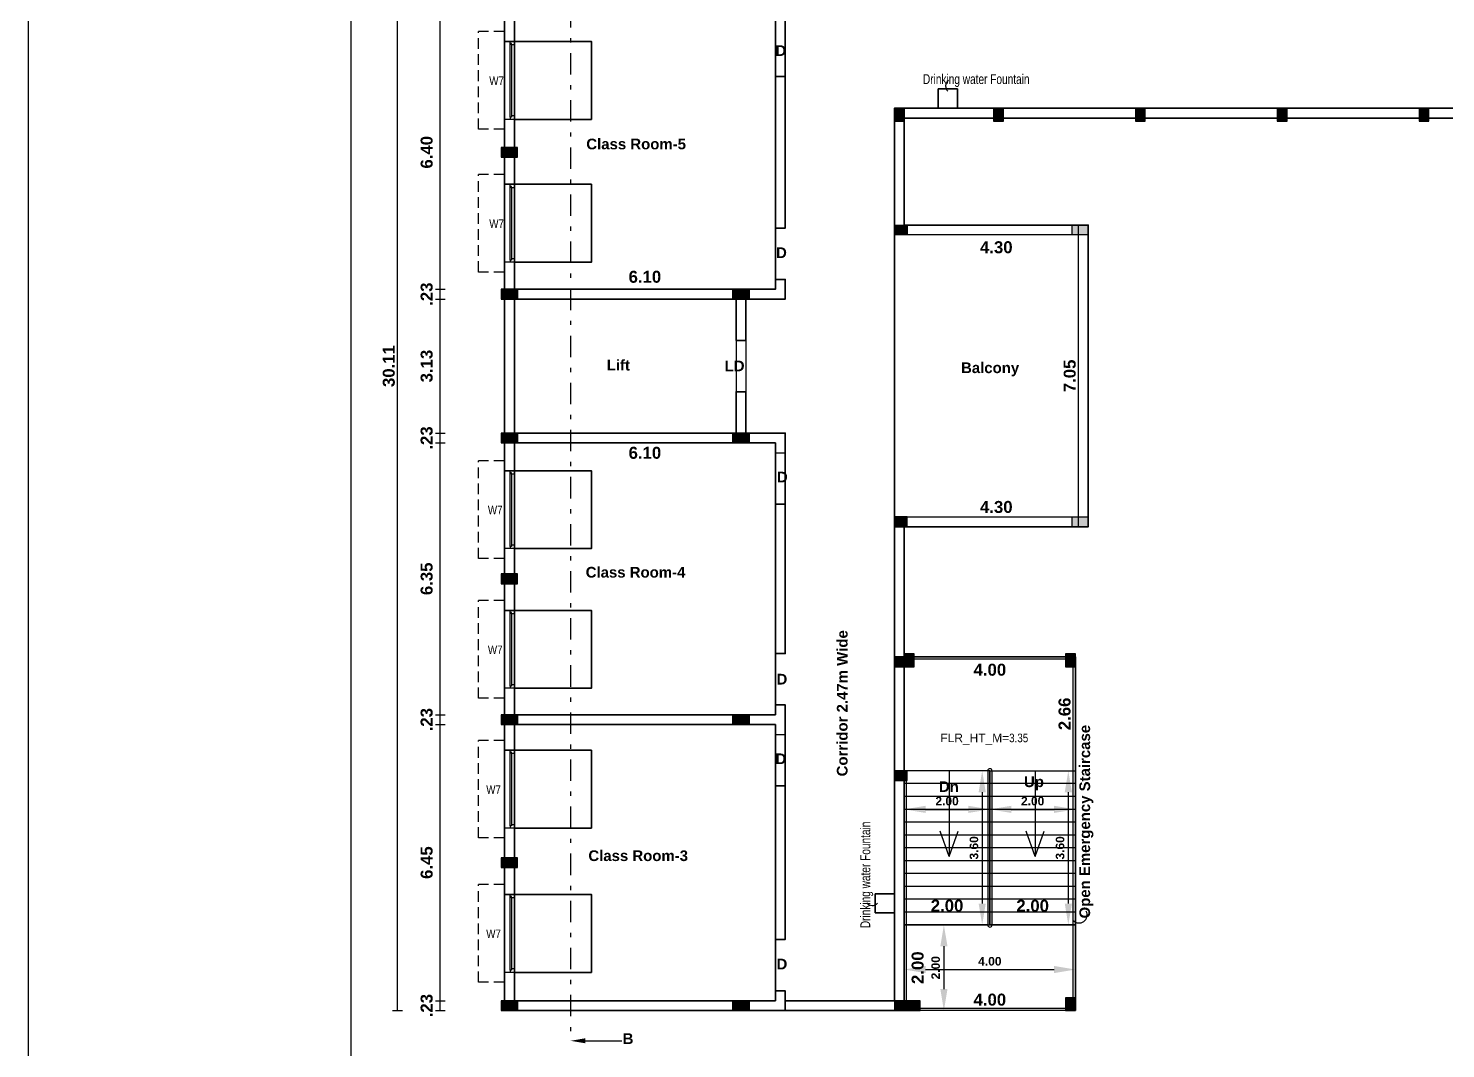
# Model space of a CAD drawing. Header units: metres. Extents: x 0 to 602, y 0 to 196.
# Drawn here: x 295.49 to 328.6, y 103.78 to 127.62 of the extents above; entities that cross this region are included whole.
import ezdxf

# ---------------------------------------------------------------- set-up
doc = ezdxf.new("R2010")
doc.units = ezdxf.units.M
doc.header["$MEASUREMENT"] = 0
doc.linetypes.add('DASHDOT2', pattern=[0.5, 0.25, -0.125, 0, -0.125])
doc.linetypes.add('HIDDEN', pattern=[0.375, 0.25, -0.125])
for name, color, linetype, lineweight in [('BLK_1_FLR_1_BLT_UP_AREA', 4, 'Continuous', 30), ('BLK_1_FLR_1_DRINKING_WATER', 4, 'Continuous', 30), ('BLK_1_FLR_1_FIRESTAIR_1', 1, 'Continuous', 30), ('BLK_1_FLR_1_FIRESTAIR_1_FLIGHT_1', 7, 'Continuous', 30), ('BLK_1_FLR_1_FIRESTAIR_1_FLIGHT_2', 7, 'Continuous', 30), ('BLK_1_FLR_1_FIRESTAIR_1_LANDING_1', 7, 'Continuous', 30), ('BLK_1_FLR_1_REGULAR_ROOM_1', 4, 'Continuous', 30), ('BLK_1_FLR_1_REGULAR_ROOM_2', 4, 'Continuous', 30), ('BLK_1_FLR_1_REGULAR_ROOM_3', 4, 'Continuous', 30), ('BLK_1_FLR_1_ROOM_1_LIGHT_VENTILATION_1', 1, 'Continuous', 30), ('BLK_1_FLR_1_ROOM_1_LIGHT_VENTILATION_2', 1, 'Continuous', 30), ('BLK_1_FLR_1_ROOM_2_LIGHT_VENTILATION_1', 1, 'Continuous', 30), ('BLK_1_FLR_1_ROOM_2_LIGHT_VENTILATION_2', 1, 'Continuous', 30), ('BLK_1_FLR_1_ROOM_3_LIGHT_VENTILATION_1', 1, 'Continuous', 30), ('BLK_1_FLR_1_ROOM_3_LIGHT_VENTILATION_2', 1, 'Continuous', 30)]:
    doc.layers.add(name, color=color, linetype=linetype, lineweight=lineweight)
doc.layers.add('BLK_1_FLR_1_CARPET_AREA', color=10, linetype='Continuous')
doc.layers.add('BLK_1_FLR_1_LIFT_2', color=7, linetype='Continuous')
doc.styles.add('.5', font='GILC____.TTF', dxfattribs={"height": 0.5})
doc.styles.add('Ar Bold', font='arialbd.ttf')
doc.styles.get("Standard").update_dxf_attribs({"font": 'swissc.ttf', "height": 0.23})
doc.dimstyles.new('$Side open200', dxfattribs={"dimtxt": 1, "dimasz": 0.5, "dimexe": 0.18, "dimexo": 0.0625, "dimgap": 0.09, "dimtad": 1, "dimzin": 4, "dimdsep": 46, "dimtxsty": 'Ar Bold', "dimcen": 0.09, "dimse1": 1, "dimse2": 1, "dimclrd": 252, "dimclrt": 40, "dimadec": 0, "dimazin": 0, "dimtfac": 1, "dimtix": 1, "dimtofl": 0, "dimtmove": 2, "dimatfit": 0, "dimfxl": 0, "dimtzin": 0, "dimarcsym": 0})
doc.dimstyles.new('~dimensions', dxfattribs={"dimtxt": 0.28, "dimasz": 0.17, "dimexe": 0.05, "dimexo": 0.0625, "dimgap": 0.06, "dimtad": 1, "dimzin": 4, "dimdsep": 46, "dimtxsty": 'Ar Bold', "dimcen": 0.09, "dimse1": 1, "dimse2": 1, "dimsd1": 1, "dimsd2": 1, "dimclrt": 4, "dimadec": 0, "dimazin": 0, "dimtfac": 1, "dimtix": 1, "dimtofl": 0, "dimtmove": 2, "dimatfit": 3, "dimfxl": 0, "dimtolj": 1, "dimtzin": 0, "dimarcsym": 0})

# ---------------------------------------------------------------- blocks, each defined once
blk = doc.blocks.new('*D1020')
at = {"layer": 'Defpoints', "color": 0, "linetype": 'Continuous', "lineweight": 30}
for p in [(304.997, 104.904), (304.997, 104.904), (304.997, 104.674)]:
    blk.add_point(p, dxfattribs=at)
at = {"color": 4, "linetype": 'Continuous', "insert": (304.794, 104.789), "char_height": 0.28, "attachment_point": 5, "rotation": 90, "style": 'Ar Bold'}
blk.add_mtext('\\A1;.23', dxfattribs=at)
blk = doc.blocks.new('*D1021')
at = {"layer": 'Defpoints', "color": 0, "linetype": 'Continuous', "lineweight": 30}
for p in [(304.997, 111.354), (304.997, 111.354), (304.997, 104.904)]:
    blk.add_point(p, dxfattribs=at)
at = {"color": 4, "linetype": 'Continuous', "insert": (304.794, 108.129), "char_height": 0.28, "attachment_point": 5, "rotation": 90, "style": 'Ar Bold'}
blk.add_mtext('\\A1;6.45', dxfattribs=at)
blk = doc.blocks.new('*D1022')
at = {"layer": 'Defpoints', "color": 0, "linetype": 'Continuous', "lineweight": 30}
for p in [(304.997, 111.584), (304.997, 111.584), (304.997, 111.354)]:
    blk.add_point(p, dxfattribs=at)
at = {"color": 4, "linetype": 'Continuous', "insert": (304.794, 111.469), "char_height": 0.28, "attachment_point": 5, "rotation": 90, "style": 'Ar Bold'}
blk.add_mtext('\\A1;.23', dxfattribs=at)
blk = doc.blocks.new('*D1023')
at = {"layer": 'Defpoints', "color": 0, "linetype": 'Continuous', "lineweight": 30}
for p in [(304.997, 117.934), (304.997, 117.934), (304.997, 111.584)]:
    blk.add_point(p, dxfattribs=at)
at = {"color": 4, "linetype": 'Continuous', "insert": (304.794, 114.759), "char_height": 0.28, "attachment_point": 5, "rotation": 90, "style": 'Ar Bold'}
blk.add_mtext('\\A1;6.35', dxfattribs=at)
blk = doc.blocks.new('*D1024')
at = {"layer": 'Defpoints', "color": 0, "linetype": 'Continuous', "lineweight": 30}
for p in [(304.997, 118.164), (304.997, 118.164), (304.997, 117.934)]:
    blk.add_point(p, dxfattribs=at)
at = {"color": 4, "linetype": 'Continuous', "insert": (304.794, 118.049), "char_height": 0.28, "attachment_point": 5, "rotation": 90, "style": 'Ar Bold'}
blk.add_mtext('\\A1;.23', dxfattribs=at)
blk = doc.blocks.new('*D1025')
at = {"layer": 'Defpoints', "color": 0, "linetype": 'Continuous', "lineweight": 30}
for p in [(304.997, 121.294), (304.997, 121.294), (304.997, 118.164)]:
    blk.add_point(p, dxfattribs=at)
at = {"color": 4, "linetype": 'Continuous', "insert": (304.794, 119.729), "char_height": 0.28, "attachment_point": 5, "rotation": 90, "style": 'Ar Bold'}
blk.add_mtext('\\A1;3.13', dxfattribs=at)
blk = doc.blocks.new('*D1026')
at = {"layer": 'Defpoints', "color": 0, "linetype": 'Continuous', "lineweight": 30}
for p in [(304.997, 121.524), (304.997, 121.524), (304.997, 121.294)]:
    blk.add_point(p, dxfattribs=at)
at = {"color": 4, "linetype": 'Continuous', "insert": (304.794, 121.409), "char_height": 0.28, "attachment_point": 5, "rotation": 90, "style": 'Ar Bold'}
blk.add_mtext('\\A1;.23', dxfattribs=at)
blk = doc.blocks.new('*D1027')
at = {"layer": 'Defpoints', "color": 0, "linetype": 'Continuous', "lineweight": 30}
for p in [(304.997, 127.924), (304.997, 127.924), (304.997, 121.524)]:
    blk.add_point(p, dxfattribs=at)
at = {"color": 4, "linetype": 'Continuous', "insert": (304.794, 124.724), "char_height": 0.28, "attachment_point": 5, "rotation": 90, "style": 'Ar Bold'}
blk.add_mtext('\\A1;6.40', dxfattribs=at)
blk = doc.blocks.new('*D1031')
at = {"layer": 'Defpoints', "color": 0, "linetype": 'Continuous', "lineweight": 30}
for p in [(304.112, 134.784), (304.112, 134.784), (304.112, 104.674)]:
    blk.add_point(p, dxfattribs=at)
at = {"color": 4, "linetype": 'Continuous', "insert": (303.909, 119.729), "char_height": 0.28, "attachment_point": 5, "rotation": 90, "style": 'Ar Bold'}
blk.add_mtext('\\A1;30.11', dxfattribs=at)
blk = doc.blocks.new('*D1108')
at = {"layer": 'Defpoints', "color": 0, "linetype": 'Continuous', "lineweight": 30}
for p in [(315.952, 116.164), (320.252, 116.233), (320.252, 116.164)]:
    blk.add_point(p, dxfattribs=at)
at = {"color": 4, "linetype": 'Continuous', "insert": (318.102, 116.436), "char_height": 0.28, "attachment_point": 5, "style": 'Ar Bold'}
blk.add_mtext('\\A1;4.30', dxfattribs=at)
blk = doc.blocks.new('*D1109')
at = {"layer": 'Defpoints', "color": 0, "linetype": 'Continuous', "lineweight": 30}
for p in [(320.022, 123.024), (320.252, 123.024), (320.252, 115.974)]:
    blk.add_point(p, dxfattribs=at)
at = {"color": 4, "linetype": 'Continuous', "insert": (319.819, 119.499), "char_height": 0.28, "attachment_point": 5, "rotation": 90, "style": 'Ar Bold'}
blk.add_mtext('\\A1;7.05', dxfattribs=at)
blk = doc.blocks.new('*D1110')
at = {"layer": 'Defpoints', "color": 0, "linetype": 'Continuous', "lineweight": 30}
for p in [(315.952, 123.024), (320.252, 123.024), (315.952, 122.301)]:
    blk.add_point(p, dxfattribs=at)
at = {"color": 4, "linetype": 'Continuous', "insert": (318.102, 122.503), "char_height": 0.28, "attachment_point": 5, "style": 'Ar Bold'}
blk.add_mtext('\\A1;4.30', dxfattribs=at)
blk = doc.blocks.new('*D1111')
at = {"layer": 'Defpoints', "color": 0, "linetype": 'Continuous', "lineweight": 30}
for p in [(306.842, 117.934), (312.942, 117.934), (312.942, 117.498)]:
    blk.add_point(p, dxfattribs=at)
at = {"color": 4, "linetype": 'Continuous', "insert": (309.892, 117.701), "char_height": 0.28, "attachment_point": 5, "style": 'Ar Bold'}
blk.add_mtext('\\A1;6.10', dxfattribs=at)
blk = doc.blocks.new('*D1112')
at = {"layer": 'Defpoints', "color": 0, "linetype": 'Continuous', "lineweight": 30}
for p in [(312.942, 121.61), (306.842, 121.524), (312.942, 121.524)]:
    blk.add_point(p, dxfattribs=at)
at = {"color": 4, "linetype": 'Continuous', "insert": (309.892, 121.813), "char_height": 0.28, "attachment_point": 5, "style": 'Ar Bold'}
blk.add_mtext('\\A1;6.10', dxfattribs=at)
blk = doc.blocks.new('*D1113')
at = {"layer": 'Defpoints', "color": 0, "linetype": 'Continuous', "lineweight": 30}
for p in [(317.952, 108.039), (319.952, 108.039), (319.952, 107.255)]:
    blk.add_point(p, dxfattribs=at)
at = {"color": 4, "linetype": 'Continuous', "insert": (318.952, 107.12), "char_height": 0.28, "attachment_point": 5, "style": 'Ar Bold'}
blk.add_mtext('\\A1;2.00', dxfattribs=at)
blk = doc.blocks.new('*D1114')
at = {"layer": 'Defpoints', "color": 0, "linetype": 'Continuous', "lineweight": 30}
for p in [(315.952, 107.274), (317.952, 107.274), (317.952, 106.974)]:
    blk.add_point(p, dxfattribs=at)
at = {"color": 4, "linetype": 'Continuous', "insert": (316.952, 107.122), "char_height": 0.28, "attachment_point": 5, "style": 'Ar Bold'}
blk.add_mtext('\\A1;2.00', dxfattribs=at)
blk = doc.blocks.new('*D882')
at = {"layer": 'Defpoints', "color": 0, "linetype": 'Continuous', "lineweight": 30}
for p in [(319.133, 106.674), (316.469, 104.674), (319.133, 104.674)]:
    blk.add_point(p, dxfattribs=at)
at = {"color": 4, "linetype": 'Continuous', "insert": (316.266, 105.674), "char_height": 0.28, "attachment_point": 5, "rotation": 90, "style": 'Ar Bold'}
blk.add_mtext('\\A1;2.00', dxfattribs=at)
blk = doc.blocks.new('*D1115')
at = {"layer": 'Defpoints', "color": 0, "linetype": 'Continuous', "lineweight": 30}
for p in [(315.952, 104.724), (319.952, 104.724), (319.952, 104.724)]:
    blk.add_point(p, dxfattribs=at)
at = {"color": 4, "linetype": 'Continuous', "insert": (317.952, 104.927), "char_height": 0.28, "attachment_point": 5, "style": 'Ar Bold'}
blk.add_mtext('\\A1;4.00', dxfattribs=at)
blk = doc.blocks.new('*D883')
at = {"layer": 'Defpoints', "color": 0, "linetype": 'Continuous', "lineweight": 30}
for p in [(318.454, 112.934), (319.902, 112.934), (318.454, 110.274)]:
    blk.add_point(p, dxfattribs=at)
at = {"color": 4, "linetype": 'Continuous', "insert": (319.699, 111.604), "char_height": 0.28, "attachment_point": 5, "rotation": 90, "style": 'Ar Bold'}
blk.add_mtext('\\A1;2.66', dxfattribs=at)
blk = doc.blocks.new('*D1152')
at = {"layer": 'Defpoints', "color": 0, "linetype": 'Continuous', "lineweight": 30}
for p in [(315.952, 112.374), (319.952, 112.431), (319.952, 112.374)]:
    blk.add_point(p, dxfattribs=at)
at = {"color": 4, "linetype": 'Continuous', "insert": (317.952, 112.634), "char_height": 0.28, "attachment_point": 5, "style": 'Ar Bold'}
blk.add_mtext('\\A1;4.00', dxfattribs=at)
blk = doc.blocks.new('*D1286')
at = {"layer": 'BLK_1_FLR_1_FIRESTAIR_1_LANDING_1', "color": 2, "lineweight": -2}
blk.add_line((316.878, 106.174), (316.878, 105.174), dxfattribs=at)
at = {"layer": 'BLK_1_FLR_1_FIRESTAIR_1_LANDING_1', "color": 2, "linetype": 'Continuous', "lineweight": 30}
for points in [[(316.795, 106.174), (316.962, 106.174), (316.878, 106.674)], [(316.795, 105.174), (316.962, 105.174), (316.878, 104.674)]]:
    blk.add_solid(points, dxfattribs=at)
at = {"layer": 'Defpoints', "color": 0, "linetype": 'Continuous', "lineweight": 30}
for p in [(315.952, 106.674), (315.952, 104.674), (316.878, 104.674)]:
    blk.add_point(p, dxfattribs=at)
at = {"layer": 'BLK_1_FLR_1_FIRESTAIR_1_LANDING_1', "color": 2, "linetype": 'Continuous', "lineweight": 30, "insert": (316.686, 105.674), "char_height": 0.2, "attachment_point": 5, "rotation": 90, "style": 'Ar Bold'}
blk.add_mtext('2.00', dxfattribs=at)
blk = doc.blocks.new('*D1287')
at = {"layer": 'BLK_1_FLR_1_FIRESTAIR_1_LANDING_1', "color": 1, "lineweight": -2}
blk.add_line((316.452, 105.632), (319.452, 105.632), dxfattribs=at)
at = {"layer": 'BLK_1_FLR_1_FIRESTAIR_1_LANDING_1', "color": 1, "linetype": 'Continuous', "lineweight": 30}
for points in [[(316.452, 105.715), (316.452, 105.548), (315.952, 105.632)], [(319.452, 105.715), (319.452, 105.548), (319.952, 105.632)]]:
    blk.add_solid(points, dxfattribs=at)
at = {"layer": 'Defpoints', "color": 0, "linetype": 'Continuous', "lineweight": 30}
for p in [(315.952, 106.674), (319.952, 106.674), (319.952, 105.632)]:
    blk.add_point(p, dxfattribs=at)
at = {"layer": 'BLK_1_FLR_1_FIRESTAIR_1_LANDING_1', "color": 1, "linetype": 'Continuous', "lineweight": 30, "insert": (317.952, 105.824), "char_height": 0.2, "attachment_point": 5, "style": 'Ar Bold'}
blk.add_mtext('4.00', dxfattribs=at)
blk = doc.blocks.new('*D905')
at = {"layer": 'BLK_1_FLR_1_FIRESTAIR_1_FLIGHT_2', "color": 2, "lineweight": -2}
blk.add_line((316.452, 109.374), (317.452, 109.374), dxfattribs=at)
at = {"layer": 'BLK_1_FLR_1_FIRESTAIR_1_FLIGHT_2', "color": 2, "linetype": 'Continuous', "lineweight": 30}
for points in [[(316.452, 109.457), (316.452, 109.29), (315.952, 109.374)], [(317.452, 109.457), (317.452, 109.29), (317.952, 109.374)]]:
    blk.add_solid(points, dxfattribs=at)
at = {"layer": 'Defpoints', "color": 0, "linetype": 'Continuous', "lineweight": 30}
for p in [(315.952, 110.274), (317.952, 110.274), (317.952, 109.374)]:
    blk.add_point(p, dxfattribs=at)
at = {"layer": 'BLK_1_FLR_1_FIRESTAIR_1_FLIGHT_2', "color": 2, "linetype": 'Continuous', "lineweight": 30, "insert": (316.952, 109.566), "char_height": 0.2, "attachment_point": 5, "style": 'Ar Bold'}
blk.add_mtext('2.00', dxfattribs=at)
blk = doc.blocks.new('*D906')
at = {"layer": 'BLK_1_FLR_1_FIRESTAIR_1_FLIGHT_2', "color": 1, "lineweight": -2}
blk.add_line((317.773, 109.774), (317.773, 107.174), dxfattribs=at)
at = {"layer": 'BLK_1_FLR_1_FIRESTAIR_1_FLIGHT_2', "color": 1, "linetype": 'Continuous', "lineweight": 30}
for points in [[(317.69, 109.774), (317.856, 109.774), (317.773, 110.274)], [(317.69, 107.174), (317.856, 107.174), (317.773, 106.674)]]:
    blk.add_solid(points, dxfattribs=at)
at = {"layer": 'Defpoints', "color": 0, "linetype": 'Continuous', "lineweight": 30}
for p in [(317.952, 110.274), (317.773, 106.674), (317.952, 106.674)]:
    blk.add_point(p, dxfattribs=at)
at = {"layer": 'BLK_1_FLR_1_FIRESTAIR_1_FLIGHT_2', "color": 1, "linetype": 'Continuous', "lineweight": 30, "insert": (317.581, 108.474), "char_height": 0.2, "attachment_point": 5, "rotation": 90, "style": 'Ar Bold'}
blk.add_mtext('3.60', dxfattribs=at)
blk = doc.blocks.new('*D907')
at = {"layer": 'BLK_1_FLR_1_FIRESTAIR_1_FLIGHT_1', "color": 2, "lineweight": -2}
blk.add_line((318.452, 109.374), (319.452, 109.374), dxfattribs=at)
at = {"layer": 'BLK_1_FLR_1_FIRESTAIR_1_FLIGHT_1', "color": 2, "linetype": 'Continuous', "lineweight": 30}
for points in [[(318.452, 109.457), (318.452, 109.29), (317.952, 109.374)], [(319.452, 109.457), (319.452, 109.29), (319.952, 109.374)]]:
    blk.add_solid(points, dxfattribs=at)
at = {"layer": 'Defpoints', "color": 0, "linetype": 'Continuous', "lineweight": 30}
for p in [(317.952, 110.274), (319.952, 110.274), (319.952, 109.374)]:
    blk.add_point(p, dxfattribs=at)
at = {"layer": 'BLK_1_FLR_1_FIRESTAIR_1_FLIGHT_1', "color": 2, "linetype": 'Continuous', "lineweight": 30, "insert": (318.952, 109.566), "char_height": 0.2, "attachment_point": 5, "style": 'Ar Bold'}
blk.add_mtext('2.00', dxfattribs=at)
blk = doc.blocks.new('*D908')
at = {"layer": 'BLK_1_FLR_1_FIRESTAIR_1_FLIGHT_1', "color": 1, "lineweight": -2}
blk.add_line((319.785, 109.774), (319.785, 107.174), dxfattribs=at)
at = {"layer": 'BLK_1_FLR_1_FIRESTAIR_1_FLIGHT_1', "color": 1, "linetype": 'Continuous', "lineweight": 30}
for points in [[(319.702, 109.774), (319.869, 109.774), (319.785, 110.274)], [(319.702, 107.174), (319.869, 107.174), (319.785, 106.674)]]:
    blk.add_solid(points, dxfattribs=at)
at = {"layer": 'Defpoints', "color": 0, "linetype": 'Continuous', "lineweight": 30}
for p in [(319.952, 110.274), (319.785, 106.674), (319.952, 106.674)]:
    blk.add_point(p, dxfattribs=at)
at = {"layer": 'BLK_1_FLR_1_FIRESTAIR_1_FLIGHT_1', "color": 1, "linetype": 'Continuous', "lineweight": 30, "insert": (319.593, 108.474), "char_height": 0.2, "attachment_point": 5, "rotation": 90, "style": 'Ar Bold'}
blk.add_mtext('3.60', dxfattribs=at)

msp = doc.modelspace()

# ---------------------------------------------------------------- hatches: boundary and pattern name
at = {"linetype": 'Continuous', "ltscale": 0.1}
h = msp.add_hatch(color=8, dxfattribs=at)
h.dxf.hatch_style = 1
h.paths.add_polyline_path([(315.722, 125.754), (315.722, 125.454), (315.952, 125.454), (315.952, 125.754)])
h = msp.add_hatch(color=8, dxfattribs=at)
h.dxf.hatch_style = 1
h.paths.add_polyline_path([(318.037, 125.754), (318.037, 125.454), (318.267, 125.454), (318.267, 125.754)])
h = msp.add_hatch(color=8, dxfattribs=at)
h.dxf.hatch_style = 1
h.paths.add_polyline_path([(321.352, 125.754), (321.352, 125.454), (321.582, 125.454), (321.582, 125.754)])
h = msp.add_hatch(color=8, dxfattribs=at)
h.dxf.hatch_style = 1
h.paths.add_polyline_path([(324.667, 125.754), (324.667, 125.454), (324.897, 125.454), (324.897, 125.754)])
h = msp.add_hatch(color=8, dxfattribs=at)
h.dxf.hatch_style = 1
h.paths.add_polyline_path([(327.982, 125.754), (327.982, 125.454), (328.212, 125.454), (328.212, 125.754)])
h = msp.add_hatch(color=8, dxfattribs=at)
h.dxf.hatch_style = 1
h.paths.add_polyline_path([(306.537, 124.609), (306.917, 124.609), (306.917, 124.839), (306.537, 124.839)])
h = msp.add_hatch(color=8, dxfattribs=at)
h.dxf.hatch_style = 1
h.paths.add_polyline_path([(315.722, 123.024), (316.022, 123.024), (316.022, 122.794), (315.722, 122.794)])
h = msp.add_hatch(color=8, dxfattribs=at)
h.dxf.hatch_style = 1
h.paths.add_polyline_path([(319.872, 123.024), (320.252, 123.024), (320.252, 122.794), (319.872, 122.794)])
h.paths.add_polyline_path([(319.872, 116.204), (320.252, 116.204), (320.252, 115.974), (319.872, 115.974)])
h = msp.add_hatch(color=8, dxfattribs=at)
h.dxf.hatch_style = 1
h.paths.add_polyline_path([(306.537, 121.294), (306.917, 121.294), (306.917, 121.524), (306.537, 121.524)])
h = msp.add_hatch(color=8, dxfattribs=at)
h.dxf.hatch_style = 1
h.paths.add_polyline_path([(312.327, 121.294), (311.947, 121.294), (311.947, 121.524), (312.327, 121.524)])
h = msp.add_hatch(color=8, dxfattribs=at)
h.dxf.hatch_style = 1
h.paths.add_polyline_path([(306.537, 117.934), (306.917, 117.934), (306.917, 118.164), (306.537, 118.164)])
h = msp.add_hatch(color=8, dxfattribs=at)
h.dxf.hatch_style = 1
h.paths.add_polyline_path([(312.327, 117.934), (311.947, 117.934), (311.947, 118.164), (312.327, 118.164)])
h = msp.add_hatch(color=8, dxfattribs=at)
h.dxf.hatch_style = 1
h.paths.add_polyline_path([(315.722, 115.974), (316.022, 115.974), (316.022, 116.204), (315.722, 116.204)])
h = msp.add_hatch(color=8, dxfattribs=at)
h.dxf.hatch_style = 1
h.paths.add_polyline_path([(306.537, 114.644), (306.917, 114.644), (306.917, 114.874), (306.537, 114.874)])
h = msp.add_hatch(color=8, dxfattribs=at)
h.dxf.hatch_style = 1
h.paths.add_polyline_path([(315.722, 112.704), (316.022, 112.704), (316.022, 112.934), (315.722, 112.934)])
h = msp.add_hatch(color=8, dxfattribs=at)
h.dxf.hatch_style = 1
h.paths.add_polyline_path([(315.952, 113.004), (315.952, 112.704), (316.182, 112.704), (316.182, 113.004)])
h = msp.add_hatch(color=8, dxfattribs=at)
h.dxf.hatch_style = 1
h.paths.add_polyline_path([(319.722, 113.004), (319.722, 112.704), (319.952, 112.704), (319.952, 113.004)])
h = msp.add_hatch(color=8, dxfattribs=at)
h.dxf.hatch_style = 1
h.paths.add_polyline_path([(306.537, 111.354), (306.917, 111.354), (306.917, 111.584), (306.537, 111.584)])
h = msp.add_hatch(color=8, dxfattribs=at)
h.dxf.hatch_style = 1
h.paths.add_polyline_path([(312.327, 111.354), (311.947, 111.354), (311.947, 111.584), (312.327, 111.584)])
h = msp.add_hatch(color=8, dxfattribs=at)
h.dxf.hatch_style = 1
h.paths.add_polyline_path([(315.722, 110.044), (316.022, 110.044), (316.022, 110.274), (315.722, 110.274)])
h = msp.add_hatch(color=8, dxfattribs=at)
h.dxf.hatch_style = 1
h.paths.add_polyline_path([(306.537, 108.014), (306.917, 108.014), (306.917, 108.244), (306.537, 108.244)])
h = msp.add_hatch(color=8, dxfattribs=at)
h.dxf.hatch_style = 1
h.paths.add_polyline_path([(306.537, 104.674), (306.917, 104.674), (306.917, 104.904), (306.537, 104.904)])
h = msp.add_hatch(color=8, dxfattribs=at)
h.dxf.hatch_style = 1
h.paths.add_polyline_path([(312.327, 104.674), (311.947, 104.674), (311.947, 104.904), (312.327, 104.904)])
h = msp.add_hatch(color=8, dxfattribs=at)
h.dxf.hatch_style = 1
h.paths.add_polyline_path([(315.722, 104.674), (316.022, 104.674), (316.022, 104.904), (315.722, 104.904)])
h = msp.add_hatch(color=8, dxfattribs=at)
h.dxf.hatch_style = 1
h.paths.add_polyline_path([(316.022, 104.674), (316.322, 104.674), (316.322, 104.904), (316.022, 104.904)])
h = msp.add_hatch(color=8, dxfattribs=at)
h.dxf.hatch_style = 1
h.paths.add_polyline_path([(319.722, 104.974), (319.722, 104.674), (319.952, 104.674), (319.952, 104.974)])

# ---------------------------------------------------------------- linework, layer by layer
at = {"color": 71, "linetype": 'DASHDOT2', "ltscale": 2}
msp.add_line((308.153, 135.839), (308.153, 103.967), dxfattribs=at)
at = {"linetype": 'Continuous'}
for p, q in [((304.112, 104.674), (304.112, 134.784)), ((305.112, 104.674), (305.112, 134.784)), ((304.997, 121.524), (305.227, 121.524)), ((304.997, 121.294), (305.227, 121.294)), ((312.022, 120.329), (312.252, 120.329)), ((312.022, 119.129), (312.252, 119.129)), ((304.997, 118.164), (305.227, 118.164)), ((304.997, 117.934), (305.227, 117.934)), ((304.997, 111.584), (305.227, 111.584)), ((304.997, 111.354), (305.227, 111.354)), ((303.997, 104.674), (304.227, 104.674)), ((304.997, 104.904), (305.227, 104.904)), ((304.997, 104.674), (305.227, 104.674))]:
    msp.add_line(p, q, dxfattribs=at)
at = {"linetype": 'Continuous', "ltscale": 0.1}
for p, q in [((306.612, 134.784), (306.612, 104.674)), ((306.842, 127.924), (306.842, 121.524)), ((312.942, 126.494), (312.942, 122.954)), ((312.942, 126.494), (313.172, 126.494)), ((313.172, 126.494), (313.172, 122.954)), ((315.722, 125.754), (315.722, 122.794)), ((315.722, 125.754), (358.842, 125.754)), ((315.952, 125.754), (315.952, 122.794)), ((315.952, 123.024), (315.952, 125.524)), ((315.952, 125.524), (358.842, 125.524)), ((306.537, 124.839), (306.917, 124.839)), ((312.942, 122.954), (313.172, 122.954)), ((320.252, 123.024), (315.952, 123.024)), ((320.022, 115.974), (320.022, 123.024)), ((320.252, 115.974), (320.252, 123.024)), ((320.252, 122.794), (315.952, 122.794)), ((312.942, 121.754), (312.942, 121.524)), ((312.942, 121.754), (313.172, 121.754)), ((313.172, 121.754), (313.172, 121.294)), ((306.537, 121.524), (306.917, 121.524)), ((312.942, 121.524), (306.842, 121.524)), ((313.172, 121.294), (306.842, 121.294)), ((306.842, 121.294), (306.842, 118.164)), ((312.327, 121.524), (311.947, 121.524)), ((306.537, 118.164), (306.917, 118.164)), ((313.172, 118.164), (306.842, 118.164)), ((312.942, 117.934), (306.842, 117.934)), ((306.842, 117.934), (306.842, 111.584)), ((312.327, 118.164), (311.947, 118.164)), ((312.942, 117.934), (312.942, 117.704)), ((313.172, 118.164), (313.172, 117.704)), ((312.942, 117.704), (313.172, 117.704)), ((312.942, 116.504), (312.942, 113.014)), ((312.942, 116.504), (313.172, 116.504)), ((313.172, 116.504), (313.172, 113.014)), ((315.722, 116.204), (315.722, 112.704)), ((315.952, 116.204), (315.952, 104.674)), ((315.952, 116.204), (320.252, 116.204)), ((315.952, 104.674), (315.952, 116.164)), ((315.952, 104.674), (315.952, 116.164)), ((315.952, 115.974), (320.252, 115.974)), ((306.537, 114.874), (306.917, 114.874)), ((312.942, 113.014), (313.172, 113.014)), ((319.952, 112.934), (315.952, 112.934)), ((319.902, 104.674), (319.902, 113.004)), ((319.952, 104.674), (319.952, 113.004)), ((319.952, 112.884), (315.952, 112.884)), ((312.942, 111.814), (312.942, 111.584)), ((312.942, 111.814), (313.172, 111.814)), ((313.172, 111.814), (313.172, 111.124)), ((306.537, 111.584), (306.917, 111.584)), ((312.942, 111.584), (306.842, 111.584)), ((312.942, 111.354), (306.842, 111.354)), ((306.842, 111.354), (306.842, 104.904)), ((312.327, 111.584), (311.947, 111.584)), ((312.942, 111.354), (312.942, 111.124)), ((312.942, 111.124), (313.172, 111.124)), ((315.722, 110.274), (315.722, 104.904)), ((316.002, 104.674), (316.002, 110.274)), ((317.003, 110.274), (317.003, 108.276)), ((317.902, 110.274), (317.902, 106.674)), ((317.952, 110.274), (317.952, 106.674)), ((317.952, 110.274), (317.952, 106.674)), ((318.002, 110.274), (318.002, 106.674)), ((319.01, 110.274), (319.01, 108.276)), ((312.942, 109.924), (312.942, 106.334)), ((312.942, 109.924), (313.172, 109.924)), ((313.172, 109.924), (313.172, 106.334)), ((317.003, 108.276), (316.792, 108.862)), ((317.003, 108.276), (317.213, 108.862)), ((319.01, 108.276), (318.8, 108.862)), ((319.01, 108.276), (319.221, 108.862)), ((306.537, 108.244), (306.917, 108.244)), ((317.902, 107.274), (315.952, 107.274)), ((317.902, 106.674), (315.952, 106.674)), ((312.942, 106.334), (313.172, 106.334)), ((312.942, 105.134), (312.942, 104.904)), ((312.942, 105.134), (313.172, 105.134)), ((313.172, 105.134), (313.172, 104.674)), ((306.537, 104.904), (306.917, 104.904)), ((306.612, 104.674), (315.952, 104.674)), ((312.942, 104.904), (306.842, 104.904)), ((312.327, 104.904), (311.947, 104.904)), ((315.722, 104.904), (313.172, 104.904)), ((319.952, 104.724), (315.952, 104.724)), ((319.952, 104.674), (315.952, 104.674)), ((316.022, 104.674), (316.022, 104.674)), ((316.322, 104.674), (316.322, 104.674))]:
    msp.add_line(p, q, dxfattribs=at)
at = {"linetype": 'HIDDEN'}
for p, q in [((306.612, 127.543), (306.002, 127.543)), ((306.002, 125.263), (306.002, 127.543)), ((306.612, 127.313), (306.612, 127.543)), ((306.612, 125.263), (306.002, 125.263)), ((306.612, 125.493), (306.612, 125.263)), ((306.612, 124.206), (306.002, 124.206)), ((306.002, 121.926), (306.002, 124.206)), ((306.612, 123.976), (306.612, 124.206)), ((306.612, 121.926), (306.002, 121.926)), ((306.612, 122.156), (306.612, 121.926)), ((306.612, 117.515), (306.002, 117.515)), ((306.002, 115.235), (306.002, 117.515)), ((306.612, 117.285), (306.612, 117.515)), ((306.612, 115.465), (306.612, 115.235)), ((306.612, 115.235), (306.002, 115.235)), ((306.612, 114.251), (306.002, 114.251)), ((306.002, 111.971), (306.002, 114.251)), ((306.612, 114.021), (306.612, 114.251)), ((306.612, 111.971), (306.002, 111.971)), ((306.612, 112.201), (306.612, 111.971)), ((306.612, 110.986), (306.002, 110.986)), ((306.002, 108.706), (306.002, 110.986)), ((306.612, 110.756), (306.612, 110.986)), ((306.612, 108.706), (306.002, 108.706)), ((306.612, 108.936), (306.612, 108.706)), ((306.612, 107.615), (306.002, 107.615)), ((306.002, 105.335), (306.002, 107.615)), ((306.612, 107.385), (306.612, 107.615)), ((306.612, 105.335), (306.002, 105.335)), ((306.612, 105.565), (306.612, 105.335))]:
    msp.add_line(p, q, dxfattribs=at)
for p, q in [((306.612, 125.493), (306.612, 127.313)), ((306.842, 127.313), (306.612, 127.313)), ((306.742, 127.263), (306.742, 127.313)), ((306.742, 125.543), (306.742, 127.263)), ((306.772, 127.263), (306.742, 127.263)), ((306.772, 127.233), (306.772, 127.263)), ((306.772, 127.233), (306.772, 125.573)), ((306.842, 127.233), (306.772, 127.233)), ((306.842, 125.493), (306.842, 127.313)), ((306.772, 125.543), (306.742, 125.543)), ((306.742, 125.543), (306.742, 125.493)), ((306.772, 125.573), (306.772, 125.543)), ((306.842, 125.573), (306.772, 125.573)), ((306.842, 125.493), (306.612, 125.493)), ((306.612, 122.156), (306.612, 123.976)), ((306.842, 123.976), (306.612, 123.976)), ((306.742, 123.926), (306.742, 123.976)), ((306.742, 122.206), (306.742, 123.926)), ((306.772, 123.926), (306.742, 123.926)), ((306.772, 123.896), (306.772, 123.926)), ((306.772, 123.896), (306.772, 122.236)), ((306.842, 123.896), (306.772, 123.896)), ((306.842, 122.156), (306.842, 123.976)), ((306.772, 122.206), (306.742, 122.206)), ((306.742, 122.206), (306.742, 122.156)), ((306.772, 122.236), (306.772, 122.206)), ((306.842, 122.236), (306.772, 122.236)), ((306.842, 122.156), (306.612, 122.156)), ((306.612, 115.465), (306.612, 117.285)), ((306.842, 117.285), (306.612, 117.285)), ((306.742, 117.235), (306.742, 117.285)), ((306.742, 115.515), (306.742, 117.235)), ((306.772, 117.235), (306.742, 117.235)), ((306.772, 117.205), (306.772, 117.235)), ((306.842, 115.465), (306.842, 117.285)), ((306.772, 117.205), (306.772, 115.545)), ((306.842, 117.205), (306.772, 117.205)), ((306.842, 115.465), (306.612, 115.465)), ((306.772, 115.515), (306.742, 115.515)), ((306.742, 115.515), (306.742, 115.465)), ((306.772, 115.545), (306.772, 115.515)), ((306.842, 115.545), (306.772, 115.545)), ((306.612, 112.201), (306.612, 114.021)), ((306.842, 114.021), (306.612, 114.021)), ((306.742, 113.971), (306.742, 114.021)), ((306.742, 112.251), (306.742, 113.971)), ((306.772, 113.971), (306.742, 113.971)), ((306.772, 113.941), (306.772, 113.971)), ((306.772, 113.941), (306.772, 112.281)), ((306.842, 113.941), (306.772, 113.941)), ((306.842, 112.201), (306.842, 114.021)), ((306.772, 112.281), (306.772, 112.251)), ((306.842, 112.281), (306.772, 112.281)), ((306.842, 112.201), (306.612, 112.201)), ((306.772, 112.251), (306.742, 112.251)), ((306.742, 112.251), (306.742, 112.201)), ((306.612, 108.936), (306.612, 110.756)), ((306.842, 110.756), (306.612, 110.756)), ((306.742, 110.706), (306.742, 110.756)), ((306.742, 108.986), (306.742, 110.706)), ((306.772, 110.706), (306.742, 110.706)), ((306.772, 110.676), (306.772, 110.706)), ((306.772, 110.676), (306.772, 109.016)), ((306.842, 110.676), (306.772, 110.676)), ((306.842, 108.936), (306.842, 110.756)), ((306.772, 108.986), (306.742, 108.986)), ((306.742, 108.986), (306.742, 108.936)), ((306.772, 109.016), (306.772, 108.986)), ((306.842, 109.016), (306.772, 109.016)), ((306.842, 108.936), (306.612, 108.936)), ((306.612, 105.565), (306.612, 107.385)), ((306.842, 107.385), (306.612, 107.385)), ((306.742, 107.335), (306.742, 107.385)), ((306.742, 105.615), (306.742, 107.335)), ((306.772, 107.335), (306.742, 107.335)), ((306.772, 107.305), (306.772, 107.335)), ((306.772, 107.305), (306.772, 105.645)), ((306.842, 107.305), (306.772, 107.305)), ((306.842, 105.565), (306.842, 107.385)), ((306.772, 105.645), (306.772, 105.615)), ((306.842, 105.645), (306.772, 105.645)), ((306.842, 105.565), (306.612, 105.565)), ((306.772, 105.615), (306.742, 105.615)), ((306.742, 105.615), (306.742, 105.565))]:
    msp.add_line(p, q)
at = {"linetype": 'Continuous', "lineweight": 30}
msp.add_lwpolyline([(295.487, 189.801), (471.273, 189.801), (471.273, 15.108), (295.487, 15.108)], close=True, dxfattribs=at)
at = {"color": 5}
msp.add_lwpolyline([(387.534, 64.21), (303.031, 64.21), (303.031, 139.094), (387.534, 139.094)], close=True, dxfattribs=at)
at = {"color": 1, "linetype": 'Continuous', "ltscale": 0.1}
for points in [[(306.842, 127.924), (306.612, 127.924), (306.612, 127.313), (306.842, 127.313)], [(313.172, 126.494), (312.942, 126.494), (312.942, 122.954), (313.172, 122.954)], [(306.842, 125.493), (306.612, 125.493), (306.612, 125.263), (306.612, 124.839), (306.842, 124.839)], [(306.842, 124.609), (306.612, 124.609), (306.612, 123.976), (306.842, 123.976)], [(306.842, 122.156), (306.612, 122.156), (306.612, 121.926), (306.612, 121.524), (306.842, 121.524)], [(313.172, 121.754), (312.942, 121.754), (312.942, 121.524), (312.327, 121.524), (312.327, 121.294), (313.172, 121.294)], [(306.842, 121.294), (306.612, 121.294), (306.612, 118.164), (306.842, 118.164)], [(311.947, 121.524), (306.917, 121.524), (306.917, 121.294), (311.947, 121.294)], [(306.842, 117.934), (306.612, 117.934), (306.612, 117.285), (306.842, 117.285)], [(311.947, 118.164), (306.917, 118.164), (306.917, 117.934), (311.947, 117.934)], [(313.172, 118.164), (312.327, 118.164), (312.327, 117.934), (312.942, 117.934), (312.942, 117.704), (313.172, 117.704)], [(313.172, 116.504), (312.942, 116.504), (312.942, 113.014), (313.172, 113.014)], [(306.842, 115.465), (306.612, 115.465), (306.612, 115.235), (306.612, 114.874), (306.842, 114.874)], [(306.842, 114.644), (306.612, 114.644), (306.612, 114.021), (306.842, 114.021)], [(306.842, 112.201), (306.612, 112.201), (306.612, 111.971), (306.612, 111.584), (306.842, 111.584)], [(313.172, 111.814), (312.942, 111.814), (312.942, 111.584), (312.327, 111.584), (312.327, 111.354), (312.942, 111.354), (312.942, 111.124), (313.172, 111.124)], [(306.842, 111.354), (306.612, 111.354), (306.612, 110.756), (306.842, 110.756)], [(311.947, 111.584), (306.917, 111.584), (306.917, 111.354), (311.947, 111.354)], [(313.172, 109.924), (312.942, 109.924), (312.942, 106.334), (313.172, 106.334)], [(306.842, 108.936), (306.612, 108.936), (306.612, 108.706), (306.612, 108.244), (306.842, 108.244)], [(306.842, 108.014), (306.612, 108.014), (306.612, 107.385), (306.842, 107.385)], [(306.842, 105.565), (306.612, 105.565), (306.612, 105.335), (306.612, 104.904), (306.842, 104.904)], [(313.172, 105.134), (312.942, 105.134), (312.942, 104.904), (312.327, 104.904), (312.327, 104.674), (313.172, 104.674)], [(311.947, 104.904), (306.917, 104.904), (306.917, 104.674), (311.947, 104.674)]]:
    msp.add_lwpolyline(points, close=True, dxfattribs=at)
at = {"color": 6}
for points in [[(316.744, 125.754), (317.194, 125.754), (317.194, 126.204), (316.744, 126.204)], [(315.722, 106.953), (315.722, 107.403), (315.272, 107.403), (315.272, 106.953)]]:
    msp.add_lwpolyline(points, close=True, dxfattribs=at)
at = {"color": 5, "linetype": 'Continuous', "ltscale": 0.1}
for points in [[(315.722, 125.754), (315.722, 125.454), (315.952, 125.454), (315.952, 125.754)], [(318.037, 125.754), (318.037, 125.454), (318.267, 125.454), (318.267, 125.754)], [(321.352, 125.754), (321.352, 125.454), (321.582, 125.454), (321.582, 125.754)], [(324.667, 125.754), (324.667, 125.454), (324.897, 125.454), (324.897, 125.754)], [(327.982, 125.754), (327.982, 125.454), (328.212, 125.454), (328.212, 125.754)], [(306.537, 124.609), (306.917, 124.609), (306.917, 124.839), (306.537, 124.839)], [(315.722, 123.024), (316.022, 123.024), (316.022, 122.794), (315.722, 122.794)], [(319.872, 123.024), (320.252, 123.024), (320.252, 122.794), (319.872, 122.794)], [(306.537, 121.294), (306.917, 121.294), (306.917, 121.524), (306.537, 121.524)], [(312.327, 121.294), (311.947, 121.294), (311.947, 121.524), (312.327, 121.524)], [(306.537, 117.934), (306.917, 117.934), (306.917, 118.164), (306.537, 118.164)], [(312.327, 117.934), (311.947, 117.934), (311.947, 118.164), (312.327, 118.164)], [(315.722, 115.974), (316.022, 115.974), (316.022, 116.204), (315.722, 116.204)], [(319.872, 116.204), (320.252, 116.204), (320.252, 115.974), (319.872, 115.974)], [(306.537, 114.644), (306.917, 114.644), (306.917, 114.874), (306.537, 114.874)], [(315.722, 112.704), (316.022, 112.704), (316.022, 112.934), (315.722, 112.934)], [(315.952, 113.004), (315.952, 112.704), (316.182, 112.704), (316.182, 113.004)], [(319.722, 113.004), (319.722, 112.704), (319.952, 112.704), (319.952, 113.004)], [(306.537, 111.354), (306.917, 111.354), (306.917, 111.584), (306.537, 111.584)], [(312.327, 111.354), (311.947, 111.354), (311.947, 111.584), (312.327, 111.584)], [(315.722, 110.044), (316.022, 110.044), (316.022, 110.274), (315.722, 110.274)], [(306.537, 108.014), (306.917, 108.014), (306.917, 108.244), (306.537, 108.244)], [(306.537, 104.674), (306.917, 104.674), (306.917, 104.904), (306.537, 104.904)], [(312.327, 104.674), (311.947, 104.674), (311.947, 104.904), (312.327, 104.904)], [(315.722, 104.674), (316.022, 104.674), (316.022, 104.904), (315.722, 104.904)], [(316.022, 104.674), (316.322, 104.674), (316.322, 104.904), (316.022, 104.904)], [(319.722, 104.974), (319.722, 104.674), (319.952, 104.674), (319.952, 104.974)]]:
    msp.add_lwpolyline(points, close=True, dxfattribs=at)
at = {"linetype": 'Continuous'}
for points in [[(312.022, 120.329), (312.022, 121.294), (312.252, 121.294), (312.252, 120.329)], [(312.252, 120.329), (312.252, 118.164), (312.022, 118.164), (312.022, 119.129)]]:
    msp.add_lwpolyline(points, dxfattribs=at)
at = {"color": 1, "linetype": 'Continuous'}
for points in [[(312.252, 121.294), (312.022, 121.294), (312.022, 120.329), (312.252, 120.329)], [(312.252, 119.129), (312.022, 119.129), (312.022, 118.164), (312.252, 118.164)]]:
    msp.add_lwpolyline(points, close=True, dxfattribs=at)
at = {"color": 1}
msp.add_lwpolyline([(308.503, 103.967), (309.353, 103.967)], dxfattribs=at)
at = {"linetype": 'Continuous', "ltscale": 0.1}
for centre, radius, start, end in [((317.079, 126.269), 0.161, 126.5193, 228.8221), ((317.952, 110.274), 0.05, 0, 180), ((315.206, 107.289), 0.161, 216.5193, 318.8221), ((317.952, 106.674), 0.05, 180, 0)]:
    msp.add_arc(centre, radius, start, end, dxfattribs=at)
at = {"linetype": 'Continuous'}
msp.add_arc((320.037, 106.907), 0.188, 223.7727, 28.3568, dxfattribs=at)
at = {"color": 1}
msp.add_solid([(308.503, 103.909), (308.153, 103.967), (308.503, 104.026)], dxfattribs=at)
at = {"layer": 'BLK_1_FLR_1_BLT_UP_AREA', "color": 26, "lineweight": 35}
msp.add_lwpolyline([(306.612, 134.784), (365.302, 134.784), (365.302, 125.524), (315.952, 125.524), (315.952, 123.024), (320.252, 123.024), (320.252, 115.974), (315.952, 115.974), (315.952, 104.674), (306.612, 104.674)], close=True, dxfattribs=at)
at = {"layer": 'BLK_1_FLR_1_CARPET_AREA', "color": 26, "lineweight": 35}
for points in [[(312.942, 127.924), (312.942, 122.954), (313.172, 122.954), (313.172, 128.384)], [(358.842, 125.754), (315.722, 125.754), (315.722, 122.794), (315.722, 122.794), (315.722, 116.204), (315.722, 116.204), (315.722, 116.204), (315.722, 104.904), (313.172, 104.904), (313.172, 105.134), (312.942, 105.134), (312.942, 104.904), (306.842, 104.904), (306.842, 111.354), (312.942, 111.354), (312.942, 106.334), (313.172, 106.334), (313.172, 111.814), (312.942, 111.814), (312.942, 111.584), (306.842, 111.584), (306.842, 117.934), (312.942, 117.934), (312.942, 113.014), (313.172, 113.014), (313.172, 118.164), (312.252, 118.164), (312.252, 119.129), (312.022, 119.129), (312.022, 118.164), (306.842, 118.164), (306.842, 121.294), (312.022, 121.294), (312.022, 120.329), (312.252, 120.329), (312.252, 121.294), (313.172, 121.294), (313.172, 121.754), (312.942, 121.754), (312.942, 121.524), (306.842, 121.524), (306.842, 127.924)]]:
    msp.add_lwpolyline(points, dxfattribs=at)
at = {"layer": 'BLK_1_FLR_1_DRINKING_WATER', "color": 7, "lineweight": 30}
for points in [[(316.744, 126.204), (317.194, 126.204), (317.194, 125.754), (316.744, 125.754)], [(315.272, 107.403), (315.722, 107.403), (315.722, 106.953), (315.272, 106.953)]]:
    msp.add_lwpolyline(points, close=True, dxfattribs=at)
at = {"layer": 'BLK_1_FLR_1_FIRESTAIR_1', "color": 1, "linetype": 'Continuous', "lineweight": 30}
msp.add_lwpolyline([(319.952, 104.674), (315.952, 104.674), (315.952, 112.934), (319.952, 112.934)], close=True, dxfattribs=at)
at = {"layer": 'BLK_1_FLR_1_FIRESTAIR_1_FLIGHT_1', "color": 7, "linetype": 'Continuous', "lineweight": 30}
for p, q in [((319.952, 109.974), (317.952, 109.974)), ((319.952, 109.674), (317.952, 109.674)), ((319.952, 109.374), (317.952, 109.374)), ((319.952, 109.074), (317.952, 109.074)), ((319.952, 108.774), (317.952, 108.774)), ((319.952, 108.474), (317.952, 108.474)), ((319.952, 108.174), (317.952, 108.174)), ((319.952, 107.874), (317.952, 107.874)), ((319.952, 107.574), (317.952, 107.574)), ((319.952, 107.274), (317.952, 107.274)), ((319.952, 106.974), (317.952, 106.974))]:
    msp.add_line(p, q, dxfattribs=at)
msp.add_lwpolyline([(317.952, 110.274), (319.952, 110.274), (319.952, 106.674), (317.952, 106.674)], close=True, dxfattribs=at)
at = {"layer": 'BLK_1_FLR_1_FIRESTAIR_1_FLIGHT_2', "color": 7, "linetype": 'Continuous', "lineweight": 30}
for p, q in [((317.952, 109.974), (315.952, 109.974)), ((317.952, 109.674), (315.952, 109.674)), ((317.952, 109.374), (315.952, 109.374)), ((317.952, 109.074), (315.952, 109.074)), ((317.952, 108.774), (315.952, 108.774)), ((317.952, 108.474), (315.952, 108.474)), ((317.952, 108.174), (315.952, 108.174)), ((317.952, 107.874), (315.952, 107.874)), ((317.952, 107.574), (315.952, 107.574)), ((317.952, 107.274), (315.952, 107.274)), ((317.952, 106.974), (315.952, 106.974))]:
    msp.add_line(p, q, dxfattribs=at)
msp.add_lwpolyline([(315.952, 106.674), (317.952, 106.674), (317.952, 110.274), (315.952, 110.274)], close=True, dxfattribs=at)
at = {"layer": 'BLK_1_FLR_1_FIRESTAIR_1_LANDING_1', "color": 7, "linetype": 'Continuous', "lineweight": 30}
msp.add_lwpolyline([(315.952, 106.674), (319.952, 106.674), (319.952, 104.674), (315.952, 104.674)], close=True, dxfattribs=at)
at = {"layer": 'BLK_1_FLR_1_LIFT_2', "color": 30, "linetype": 'Continuous', "lineweight": 30}
msp.add_lwpolyline([(306.842, 121.294), (312.022, 121.294), (312.022, 118.164), (306.842, 118.164)], close=True, dxfattribs=at)
at = {"layer": 'BLK_1_FLR_1_REGULAR_ROOM_1', "color": 3, "linetype": 'Continuous', "lineweight": 35, "ltscale": 0.25}
msp.add_lwpolyline([(306.842, 111.354), (312.942, 111.354), (312.942, 104.904), (306.842, 104.904)], close=True, dxfattribs=at)
at = {"layer": 'BLK_1_FLR_1_REGULAR_ROOM_2', "color": 3, "linetype": 'Continuous', "lineweight": 35, "ltscale": 0.25}
msp.add_lwpolyline([(306.842, 117.934), (312.942, 117.934), (312.942, 111.584), (306.842, 111.584)], close=True, dxfattribs=at)
at = {"layer": 'BLK_1_FLR_1_REGULAR_ROOM_3', "color": 3, "linetype": 'Continuous', "lineweight": 35, "ltscale": 0.25}
msp.add_lwpolyline([(306.842, 127.924), (312.942, 127.924), (312.942, 121.524), (306.842, 121.524)], close=True, dxfattribs=at)
at = {"layer": 'BLK_1_FLR_1_ROOM_1_LIGHT_VENTILATION_1', "color": 3, "linetype": 'Continuous', "lineweight": 35, "ltscale": 0.25}
msp.add_lwpolyline([(306.842, 107.385), (308.642, 107.385), (308.642, 105.565), (306.842, 105.565)], close=True, dxfattribs=at)
at = {"layer": 'BLK_1_FLR_1_ROOM_1_LIGHT_VENTILATION_2', "color": 3, "linetype": 'Continuous', "lineweight": 35, "ltscale": 0.25}
msp.add_lwpolyline([(306.842, 110.756), (308.642, 110.756), (308.642, 108.936), (306.842, 108.936)], close=True, dxfattribs=at)
at = {"layer": 'BLK_1_FLR_1_ROOM_2_LIGHT_VENTILATION_1', "color": 3, "linetype": 'Continuous', "lineweight": 35, "ltscale": 0.25}
msp.add_lwpolyline([(306.842, 114.021), (308.642, 114.021), (308.642, 112.201), (306.842, 112.201)], close=True, dxfattribs=at)
at = {"layer": 'BLK_1_FLR_1_ROOM_2_LIGHT_VENTILATION_2', "color": 3, "linetype": 'Continuous', "lineweight": 35, "ltscale": 0.25}
msp.add_lwpolyline([(306.842, 117.285), (308.642, 117.285), (308.642, 115.465), (306.842, 115.465)], close=True, dxfattribs=at)
at = {"layer": 'BLK_1_FLR_1_ROOM_3_LIGHT_VENTILATION_1', "color": 3, "linetype": 'Continuous', "lineweight": 35, "ltscale": 0.25}
msp.add_lwpolyline([(306.842, 123.976), (308.642, 123.976), (308.642, 122.156), (306.842, 122.156)], close=True, dxfattribs=at)
at = {"layer": 'BLK_1_FLR_1_ROOM_3_LIGHT_VENTILATION_2', "color": 3, "linetype": 'Continuous', "lineweight": 35, "ltscale": 0.25}
msp.add_lwpolyline([(306.842, 127.313), (308.642, 127.313), (308.642, 125.493), (306.842, 125.493)], close=True, dxfattribs=at)

# ---------------------------------------------------------------- texts
for s, height, style, p in [('D', 0.25, 'Ar Bold', (312.943, 126.974)), ('Drinking water Fountain', 0.23, '.5', (316.389, 126.318)), ('Class Room-5', 0.25, 'Ar Bold', (308.523, 124.792)), ('D', 0.25, 'Ar Bold', (312.956, 122.253)), ('Lift', 0.25, 'Ar Bold', (309, 119.626)), ('LD', 0.25, 'Ar Bold', (311.755, 119.607)), ('Balcony', 0.25, 'Ar Bold', (317.279, 119.565)), ('D', 0.25, 'Ar Bold', (312.977, 117.012)), ('Class Room-4', 0.25, 'Ar Bold', (308.509, 114.788)), ('D', 0.25, 'Ar Bold', (312.967, 112.29)), ('D', 0.25, 'Ar Bold', (312.943, 110.43)), ('Dn', 0.25, 'Ar Bold', (316.761, 109.78)), ('Up', 0.25, 'Ar Bold', (318.749, 109.894)), ('Class Room-3', 0.25, 'Ar Bold', (308.571, 108.166)), ('D', 0.25, 'Ar Bold', (312.967, 105.635)), ('B', 0.25, 'Ar Bold', (309.373, 103.892))]:
    msp.add_text(s, height=height, dxfattribs=dict(style=style)).set_placement(p)
for p in [(306.256, 126.294), (306.256, 122.956), (306.223, 116.266), (306.223, 113.001), (306.185, 109.736), (306.185, 106.366)]:
    msp.add_text('W7', height=0.2).set_placement(p)
for s, height, style, p in [('Corridor 2.47m Wide ', 0.25, 'Ar Bold', (314.627, 110.144)), ('Open Emergency Staircase', 0.25, 'Ar Bold', (320.294, 106.825)), ('Drinking water Fountain', 0.23, '.5', (315.157, 106.598))]:
    msp.add_text(s, height=height, rotation=90, dxfattribs=dict(style=style)).set_placement(p)
at = {"layer": 'BLK_1_FLR_1_FIRESTAIR_1', "color": 1, "linetype": 'Continuous', "lineweight": 30, "insert": (317.822, 111.143), "char_height": 0.2, "width": 2.4, "attachment_point": 2, "rotation": 359.9736}
msp.add_mtext('{\\fArial CE|b0|i0|c238|p34;FLR_HT_M=}3.35', dxfattribs=at)

# ---------------------------------------------------------------- dimensions: what is measured, and where the dimension line sits
at = {"linetype": 'Continuous'}
for p1, p2, distance, picture, middle in [((304.112, 104.674), (304.112, 134.784), 0, '*D1031', (303.909, 119.729)), ((320.252, 123.024), (315.952, 123.024), 0.723, '*D1110', (318.102, 122.503)), ((320.252, 115.974), (320.252, 123.024), 0.23, '*D1109', (319.819, 119.499)), ((306.842, 121.524), (312.942, 121.524), 0.086, '*D1112', (309.892, 121.813)), ((306.842, 117.934), (312.942, 117.934), -0.436, '*D1111', (309.892, 117.701)), ((315.952, 116.164), (320.252, 116.164), 0.069, '*D1108', (318.102, 116.436)), ((318.454, 110.274), (318.454, 112.934), -1.448, '*D883', (319.699, 111.604)), ((315.952, 112.374), (319.952, 112.374), 0.057, '*D1152', (317.952, 112.634)), ((319.133, 106.674), (319.133, 104.674), -2.664, '*D882', (316.266, 105.674)), ((304.997, 104.674), (304.997, 104.904), 0, '*D1020', (304.794, 104.789)), ((315.952, 104.724), (319.952, 104.724), 0, '*D1115', (317.952, 104.927))]:
    dim = msp.add_aligned_dim(p1=p1, p2=p2, distance=distance, dimstyle='~dimensions', dxfattribs=at)
    dim.commit()
    dim.dimension.update_dxf_attribs({"geometry": picture, "text_midpoint": middle})
for base, p1, p2, picture, middle in [((304.997, 127.924), (304.997, 121.524), (304.997, 127.924), '*D1027', (304.794, 124.724)), ((304.997, 121.524), (304.997, 121.294), (304.997, 121.524), '*D1026', (304.794, 121.409)), ((304.997, 121.294), (304.997, 118.164), (304.997, 121.294), '*D1025', (304.794, 119.729)), ((304.997, 118.164), (304.997, 117.934), (304.997, 118.164), '*D1024', (304.794, 118.049)), ((304.997, 117.934), (304.997, 111.584), (304.997, 117.934), '*D1023', (304.794, 114.759)), ((304.997, 111.584), (304.997, 111.354), (304.997, 111.584), '*D1022', (304.794, 111.469)), ((304.997, 111.354), (304.997, 104.904), (304.997, 111.354), '*D1021', (304.794, 108.129))]:
    dim = msp.add_linear_dim(base=base, p1=p1, p2=p2, angle=270, dimstyle='~dimensions', dxfattribs=at)
    dim.commit()
    dim.dimension.update_dxf_attribs({"geometry": picture, "text_midpoint": middle})
for base, p1, p2, picture, middle in [((319.952, 107.255), (317.952, 108.039), (319.952, 108.039), '*D1113', (318.952, 107.12)), ((317.952, 106.974), (315.952, 107.274), (317.952, 107.274), '*D1114', (316.952, 107.122))]:
    dim = msp.add_linear_dim(base=base, p1=p1, p2=p2, angle=0, dimstyle='~dimensions', dxfattribs=at)
    dim.commit()
    dim.dimension.update_dxf_attribs({"geometry": picture, "text_midpoint": middle, "dimtype": 161})
at = {"layer": 'BLK_1_FLR_1_FIRESTAIR_1_FLIGHT_1', "color": 2, "linetype": 'Continuous', "lineweight": 30}
dim = msp.add_aligned_dim(p1=(317.952, 110.274), p2=(319.952, 110.274), distance=-0.9, dimstyle='$Side open200', override={"dimtxt": 0.2, "dimclrd": 2, "dimclrt": 2, "dimfxl": 0.05, "dimfxlon": 1, "dimarcsym": 1}, dxfattribs=at)
dim.commit()
dim.dimension.update_dxf_attribs({"geometry": '*D907', "text_midpoint": (318.952, 109.566)})
at = {"layer": 'BLK_1_FLR_1_FIRESTAIR_1_FLIGHT_1', "color": 1, "linetype": 'Continuous', "lineweight": 30}
dim = msp.add_aligned_dim(p1=(319.952, 110.274), p2=(319.952, 106.674), distance=-0.166, dimstyle='$Side open200', override={"dimtxt": 0.2, "dimclrd": 1, "dimclrt": 1, "dimfxl": 0.05, "dimfxlon": 1, "dimarcsym": 1}, dxfattribs=at)
dim.commit()
dim.dimension.update_dxf_attribs({"geometry": '*D908', "text_midpoint": (319.593, 108.474)})
at = {"layer": 'BLK_1_FLR_1_FIRESTAIR_1_FLIGHT_2', "color": 2, "linetype": 'Continuous', "lineweight": 30}
dim = msp.add_aligned_dim(p1=(315.952, 110.274), p2=(317.952, 110.274), distance=-0.9, dimstyle='$Side open200', override={"dimtxt": 0.2, "dimclrd": 2, "dimclrt": 2, "dimfxl": 0.05, "dimfxlon": 1, "dimarcsym": 1}, dxfattribs=at)
dim.commit()
dim.dimension.update_dxf_attribs({"geometry": '*D905', "text_midpoint": (316.952, 109.566)})
at = {"layer": 'BLK_1_FLR_1_FIRESTAIR_1_FLIGHT_2', "color": 1, "linetype": 'Continuous', "lineweight": 30}
dim = msp.add_aligned_dim(p1=(317.952, 110.274), p2=(317.952, 106.674), distance=-0.178, dimstyle='$Side open200', override={"dimtxt": 0.2, "dimclrd": 1, "dimclrt": 1, "dimfxl": 0.05, "dimfxlon": 1, "dimarcsym": 1}, dxfattribs=at)
dim.commit()
dim.dimension.update_dxf_attribs({"geometry": '*D906', "text_midpoint": (317.581, 108.474)})
at = {"layer": 'BLK_1_FLR_1_FIRESTAIR_1_LANDING_1', "color": 2, "linetype": 'Continuous', "lineweight": 30}
dim = msp.add_aligned_dim(p1=(315.952, 106.674), p2=(315.952, 104.674), distance=0.927, dimstyle='$Side open200', override={"dimtxt": 0.2, "dimclrd": 2, "dimclrt": 2, "dimfxl": 0.05, "dimfxlon": 1, "dimarcsym": 1}, dxfattribs=at)
dim.commit()
dim.dimension.update_dxf_attribs({"geometry": '*D1286', "text_midpoint": (316.686, 105.674)})
at = {"layer": 'BLK_1_FLR_1_FIRESTAIR_1_LANDING_1', "color": 1, "linetype": 'Continuous', "lineweight": 30}
dim = msp.add_aligned_dim(p1=(315.952, 106.674), p2=(319.952, 106.674), distance=-1.042, dimstyle='$Side open200', override={"dimtxt": 0.2, "dimclrd": 1, "dimclrt": 1, "dimfxl": 0.05, "dimfxlon": 1, "dimarcsym": 1}, dxfattribs=at)
dim.commit()
dim.dimension.update_dxf_attribs({"geometry": '*D1287', "text_midpoint": (317.952, 105.824)})

doc.saveas('drawing.dxf')
